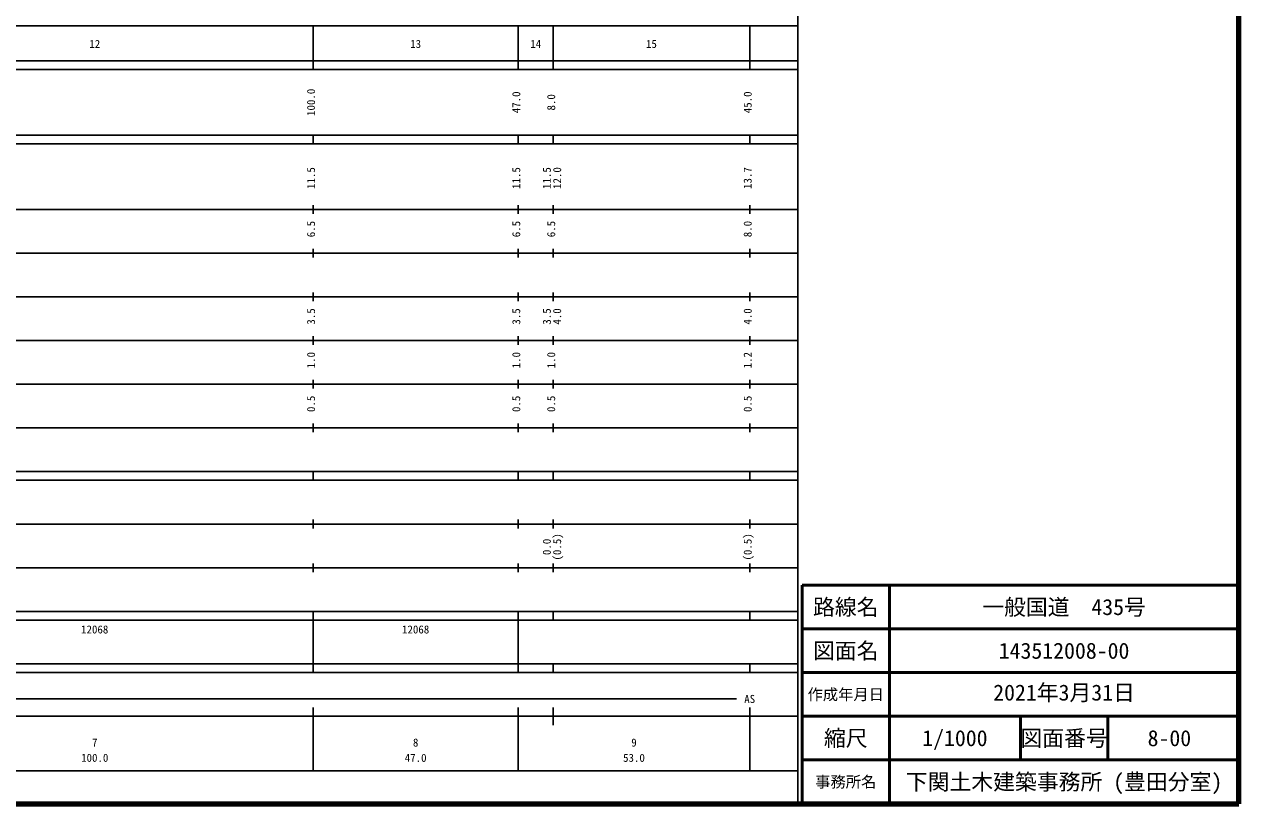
# Model space of a CAD drawing. Units: millimetres, scale not verified. Extents: x 40004 to 680061, y 20002 to 380034.
# Drawn here: x 401900 to 680061, y 20002 to 198375 of the extents above; entities that cross this region are included whole.
import ezdxf
from ezdxf.enums import TextEntityAlignment as Align

# ---------------------------------------------------------------- set-up
doc = ezdxf.new("R2010")
doc.units = ezdxf.units.MM
doc.header["$LTSCALE"] = 1000.09
for name, color, linetype, lineweight in [('M-TTL', 2, 'Continuous', 140), ('M-TTL-BAND', 7, 'Continuous', 25), ('M-TTL-FRAM', 2, 'Continuous', 50), ('M-TTL-LINE', 7, 'Continuous', 50), ('M-TTL-TXT', 7, 'Continuous', 50)]:
    doc.layers.add(name, color=color, linetype=linetype, lineweight=lineweight)
doc.styles.add('ＭＳ ゴシック', font='')
doc.styles.get('ＭＳ ゴシック').set_extended_font_data('MS Gothic')

msp = doc.modelspace()

# ---------------------------------------------------------------- linework, layer by layer
at = {"layer": 'M-TTL'}
for p, q in [((680061, 20002), (680061, 380034)), ((40004, 20002), (680061, 20002))]:
    msp.add_line(p, q, dxfattribs=at)
at = {"layer": 'M-TTL-BAND'}
for p, q in [((579052, 20002), (579052, 370033)), ((68006, 198018), (579052, 198018)), ((468042, 188017), (468042, 198018)), ((515046, 188017), (515046, 198018)), ((523047, 188017), (523047, 198018)), ((568051, 188017), (568051, 198018)), ((40004, 190017), (579052, 190017)), ((40004, 188017), (579052, 188017)), ((40004, 173015), (579052, 173015)), ((468042, 171015), (468042, 173015)), ((515046, 171015), (515046, 173015)), ((523047, 171015), (523047, 173015)), ((568051, 171015), (568051, 173015)), ((40004, 171015), (579052, 171015)), ((40004, 156014), (579052, 156014)), ((468042, 155014), (468042, 157014)), ((515046, 155014), (515046, 157014)), ((523047, 155014), (523047, 157014)), ((568051, 155014), (568051, 157014)), ((46004, 146013), (579052, 146013)), ((468042, 145013), (468042, 147013)), ((515046, 145013), (515046, 147013)), ((523047, 145013), (523047, 147013)), ((568051, 145013), (568051, 147013)), ((468042, 135012), (468042, 137012)), ((515046, 135012), (515046, 137012)), ((523047, 135012), (523047, 137012)), ((568051, 135012), (568051, 137012)), ((52005, 136012), (579052, 136012)), ((46004, 126011), (579052, 126011)), ((468042, 125011), (468042, 127011)), ((515046, 125011), (515046, 127011)), ((523047, 125011), (523047, 127011)), ((568051, 125011), (568051, 127011)), ((468042, 115010), (468042, 117010)), ((515046, 115010), (515046, 117010)), ((523047, 115010), (523047, 117010)), ((568051, 115010), (568051, 117010)), ((52005, 116010), (579052, 116010)), ((46004, 106009), (579052, 106009)), ((468042, 105009), (468042, 107010)), ((515046, 105009), (515046, 107010)), ((523047, 105009), (523047, 107010)), ((568051, 105009), (568051, 107010)), ((40004, 96009), (579052, 96009)), ((468042, 94008), (468042, 96009)), ((515046, 94008), (515046, 96009)), ((523047, 94008), (523047, 96009)), ((568051, 94008), (568051, 96009)), ((40004, 94008), (579052, 94008)), ((49004, 84007), (579052, 84007)), ((468042, 83007), (468042, 85008)), ((515046, 83007), (515046, 85008)), ((523047, 83007), (523047, 85008)), ((568051, 83007), (568051, 85008)), ((40004, 74007), (579052, 74007)), ((468042, 73007), (468042, 75007)), ((515046, 73007), (515046, 75007)), ((523047, 73007), (523047, 75007)), ((568051, 73007), (568051, 75007)), ((40004, 64006), (579052, 64006)), ((468042, 62006), (468042, 64006)), ((515046, 62006), (515046, 64006)), ((523047, 62006), (523047, 64006)), ((568051, 62006), (568051, 64006)), ((40004, 62006), (579052, 62006)), ((468042, 52005), (468042, 62006)), ((468042, 52005), (468042, 62006)), ((515046, 52005), (515046, 62006)), ((40004, 52005), (579052, 52005)), ((468042, 50004), (468042, 52005)), ((515046, 50004), (515046, 52005)), ((523047, 50004), (523047, 52005)), ((568051, 50004), (568051, 52005)), ((40004, 50004), (579052, 50004)), ((71006, 44004), (565051, 44004)), ((468042, 27502), (468042, 42004)), ((515046, 27502), (515046, 42004)), ((523047, 38003), (523047, 42004)), ((568051, 27502), (568051, 42004)), ((40004, 40004), (579052, 40004)), ((68006, 27502), (579052, 27502))]:
    msp.add_line(p, q, dxfattribs=at)
at = {"layer": 'M-TTL-FRAM'}
for p, q in [((680061, 70006), (580052, 70006)), ((580052, 70006), (580052, 20002))]:
    msp.add_line(p, q, dxfattribs=at)
at = {"layer": 'M-TTL-LINE'}
for p, q in [((600054, 70006), (600054, 20002)), ((680061, 60005), (580052, 60005)), ((680061, 50004), (580052, 50004)), ((680061, 40004), (580052, 40004)), ((630056, 40004), (630056, 30003)), ((650058, 40004), (650058, 30003)), ((680061, 30003), (580052, 30003))]:
    msp.add_line(p, q, dxfattribs=at)

# ---------------------------------------------------------------- texts
at = {"layer": 'M-TTL-BAND', "style": 'ＭＳ ゴシック'}
for s, p in [('12', (418037, 192422)), ('13', (491544, 192422)), ('14', (519046, 192422)), ('15', (545549, 192422)), ('AS', (568051, 42504)), ('7', (418037, 32526)), ('8', (491544, 32526)), ('9', (541549, 32526)), ('100.0', (418037, 29036)), ('47.0', (491544, 29036)), ('53.0', (541549, 29036))]:
    msp.add_text(s, height=1833, dxfattribs=at).set_placement(p, align=Align.BOTTOM_CENTER)
for s, p in [('100.0', (469042, 180516)), ('47.0', (516046, 180516)), ('8.0', (524047, 180516)), ('45.0', (569051, 180516)), ('11.5', (469042, 163189)), ('11.5', (516046, 163189)), ('11.5', (523047, 163189)), ('12.0', (525417, 163189)), ('13.7', (569051, 163189)), ('6.5', (469042, 151514)), ('6.5', (516046, 151514)), ('6.5', (524047, 151514)), ('8.0', (569051, 151514)), ('3.5', (469042, 131512)), ('3.5', (516046, 131512)), ('3.5', (523047, 131512)), ('4.0', (525417, 131512)), ('4.0', (569051, 131512)), ('1.0', (469042, 121511)), ('1.0', (516046, 121511)), ('1.0', (524047, 121511)), ('1.2', (569051, 121511)), ('0.5', (469042, 111510)), ('0.5', (516046, 111510)), ('0.5', (524047, 111510)), ('0.5', (569051, 111510)), ('(0.5)', (525417, 78771)), ('(0.5)', (569051, 78771)), ('0.0', (523047, 78771))]:
    msp.add_text(s, height=1833, rotation=90, dxfattribs=at).set_placement(p, align=Align.BOTTOM_CENTER)
for p in [(414912, 58410), (488419, 58410)]:
    msp.add_text('12068', height=1833, dxfattribs=at).set_placement(p, align=Align.BOTTOM_LEFT)
at = {"layer": 'M-TTL-TXT', "style": 'ＭＳ ゴシック'}
for s, height, p in [('路線名', 3666, (590053, 65006)), ('路線名', 3666, (590053, 65006)), ('一般国道\u3000435号', 3666, (640057, 65006)), ('図面名', 3666, (590053, 55005)), ('図面名', 3666, (590053, 55005)), ('143512008-00', 3666, (640057, 55005)), ('作成年月日', 2566, (590053, 45004)), ('作成年月日', 2566, (590053, 45004)), ('縮尺', 3666, (590053, 35003)), ('縮尺', 3666, (590053, 35003)), ('1/1000', 3666, (615055, 35003)), ('図面番号', 3666, (640057, 35003)), ('図面番号', 3666, (640057, 35003)), ('8-00', 3666, (664184, 35003)), ('事務所名', 2566, (590053, 25002)), ('事務所名', 2566, (590053, 25002)), ('下関土木建築事務所 (豊田分室)', 3666, (640057, 25002))]:
    msp.add_text(s, height=height, dxfattribs=at).set_placement(p, align=Align.MIDDLE_CENTER)
msp.add_text('2021年3月31日', height=3666, dxfattribs=at).set_placement((640057, 42504), align=Align.BOTTOM_CENTER)

doc.saveas('drawing.dxf')
